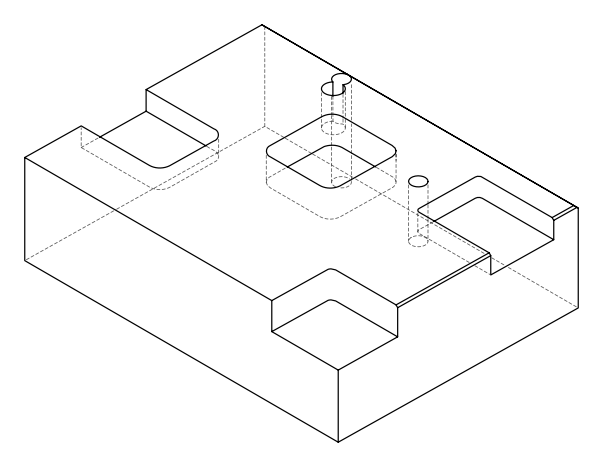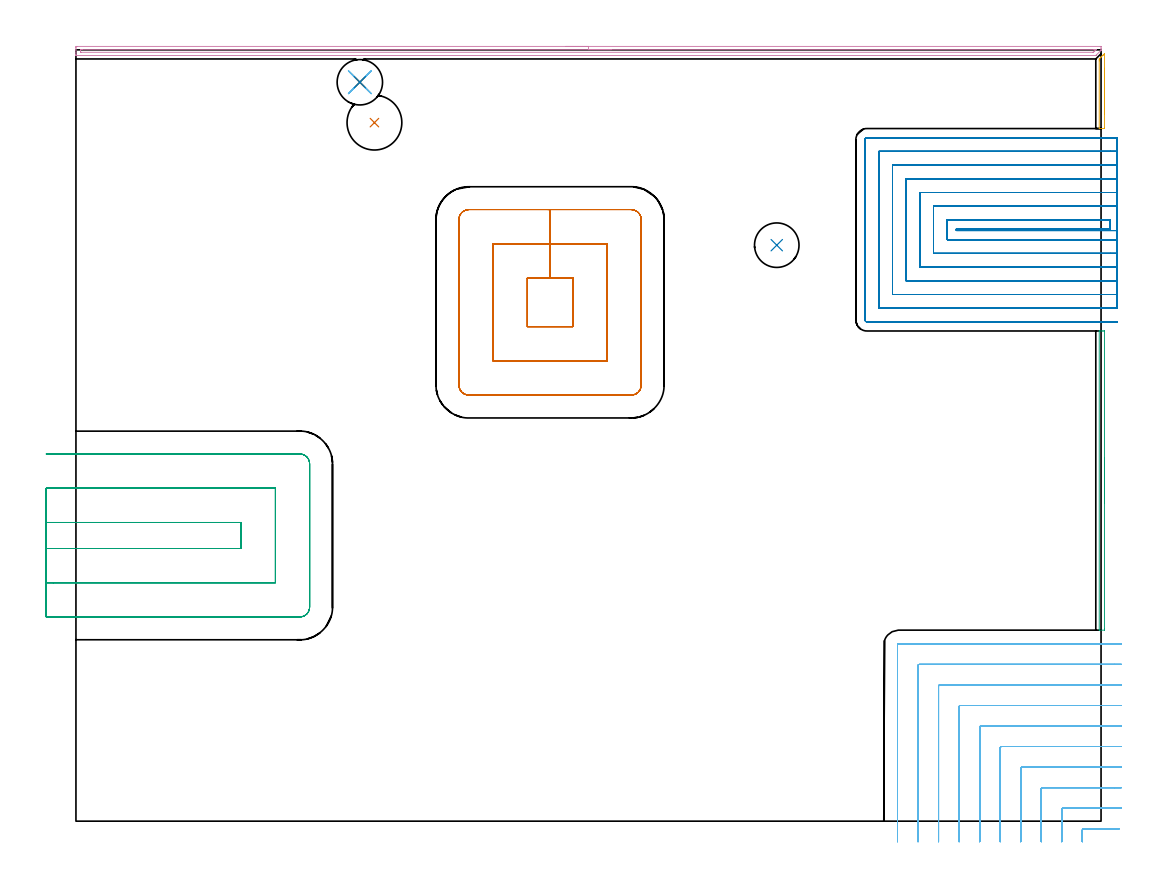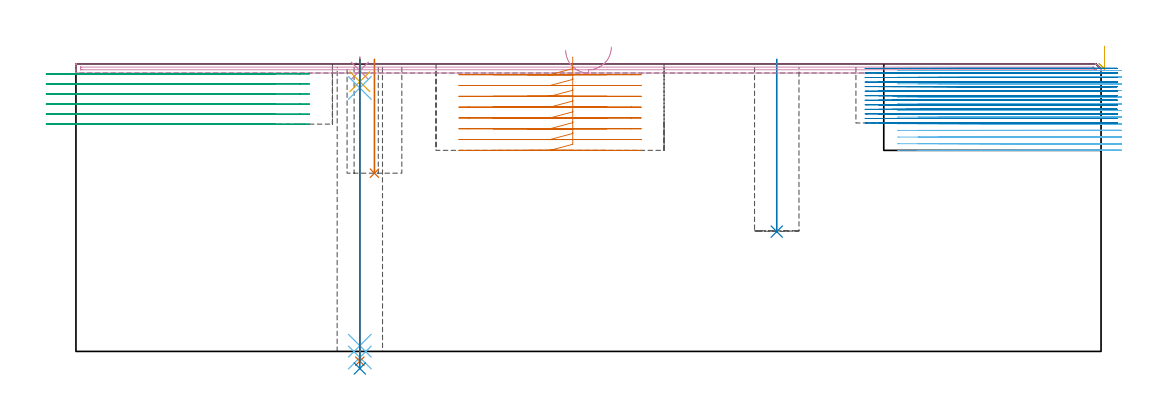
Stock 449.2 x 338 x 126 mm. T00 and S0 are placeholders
(PLAN: 14 operations, 11 tool changes, 123.9 min)
(1 INDEXABLE_INSERT_DRILL_BLIND_HOLE_FROM_SOLID | STEP1POCKET | UGT0302_003 | 0.2 min | 21641 mm3)
(2 INDEXABLE_INSERT_DRILL_BLIND_HOLE_FROM_SOLID_1 | STEP1POCKET_1 | NXT0302_010 | 0.3 min | 21844 mm3)
(3 AREA_MILL | FG_CHAMFER_SURFACE | UGT0205_001 | 1.2 min | 357 mm3)
(4 AREA_MILL_1 | FG_CHAMFER_SURFACE_1 | UGT0205_001 | 7.34 min | 3596 mm3)
(5 AREA_MILL_2 | FG_CHAMFER_SURFACE_2 | UGT0205_001 | 0.41 min | 84 mm3)
(6 MILL_CORNER_NOTCH_RECTANGULAR | CORNER_NOTCH_RECTANGULAR | NXT0201_011 | Follow Part, ap 3, ae 75% | 30.25 min | 301671 mm3)
(7 MILL_RECTANGULAR_POCKET | POCKET_RECTANGULAR_STRAIGHT | UGT0201_094 | Follow Part, ap 5, ae 75% | 11.09 min | 376890 mm3)
(8 MILL_SLOT | SLOT_PARTIAL_RECTANGULAR | NXT0201_009 | Follow Part, ap 2, ae 75% | 60.47 min | 246498 mm3)
(9 MILL_SLOT_1 | SLOT_PARTIAL_RECTANGULAR_1 | UGT0201_094 | Follow Part, ap 5, ae 75% | 10.9 min | 268897 mm3)
(10 SPOT_DRILL | STEP1HOLE | NXT0321_9005460120000 | 0.05 min | 204 mm3)
(11 DRILL_BLIND_HOLE_INTO_CENTER | STEP1HOLE | NXT0301_023 | 0.04 min | 63 mm3)
(12 GUN_DRILL_THROUGH_HOLE | STEP1HOLE | UGT0307_001 | 0.56 min | 2303 mm3)
(13 SPADE_DRILL_TO_ENLARGE_THROUGH_HOLE | STEP1HOLE | UGT0306_003 | 0.53 min | 12850 mm3)
(14 DRILL_TO_ENLARGE_THROUGH_HOLE | STEP1HOLE | UGT0301_265 | 0.54 min | 22551 mm3)
(TOOL UGT0302_003 | Indexable Insert Drill 24mm | D24 PA180 FL50 Z2)
(TOOL NXT0302_010 | Index. Insert Drill 19.5mm [880-D1950L25-05] | D19.5 PA176 FL98 Z2)
(TOOL UGT0205_001 | Chamfer Mill 20 x 3 x 45 deg. | D20 FL50 Z2)
(TOOL NXT0201_011 | ENDMILL 12mm [2P460-1200-NA 1630] | D12 FL38 Z6)
(TOOL UGT0201_094 | End mill 20 mm | D20 FL38 Z4)
(TOOL NXT0201_009 | ENDMILL 8mm [2P460-0800-NA 1630] | D8 FL26 Z6)
(TOOL NXT0321_9005460120000 | NC Spot Drill, 142deg, 12mm, Carbide, Uncoated | D12 PA142 FL30 Z2)
(TOOL NXT0301_023 | Carbide Drill 5.2mm [860.1-0520-016A1-MM 2214] | D5.2 PA140 FL28 Z2)
(TOOL UGT0307_001 | Gun Drill 5 mm | D5 PA130 FL24 Z1)
(TOOL UGT0306_003 | Spade Drill 12.5mm | D12.5 PA132 FL10 Z2)
(TOOL UGT0301_265 | Twist Drill 19.9 mm | D19.9 PA118 FL140 Z2)
(OP 1 INDEXABLE_INSERT_DRILL_BLIND_HOLE_FROM_SOLID)
G17 G21 G94 G90
T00 M6
G54
G17 G0 G90 X130.8 Y306.1 S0 M3
G43 Z136. H0
G94 G81 G98 Z78.1 F250. R128.
G80
M5
M2
(OP 2 INDEXABLE_INSERT_DRILL_BLIND_HOLE_FROM_SOLID_1)
G17 G21 G94 G90
T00 M6
G54
G17 G0 G90 X307.1 Y252.4 S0 M3
G43 Z136. H1
G94 G81 G98 Z52.5 F250. R128.
G80
M5
M2
(OP 3 AREA_MILL)
G17 G21 G94 G90
T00 M6
G54
G17 G0 G90 X450.7 Y159.25 S1061 M3
G43 Z136. H0
Z133.7
G94 G1 Y159.212 Z132.829 F250.
Y159.098 Z131.964
Y158.909 Z131.112
Y158.647 Z130.28
Y158.313 Z129.474
Y157.91 Z128.7
Y157.442 Z127.964
Y156.91 Z127.272
Y156.321 Z126.629
Y155.678 Z126.04
Y154.986 Z125.509
Y154.25 Z125.04
Y153.476 Z124.637
Y152.67 Z124.303
Y151.838 Z124.041
Y150.987 Z123.852
Y150.122 Z123.738
Y149.25 Z123.7
Y84.129
X450.696 Y83.828 Z123.704
X450.691 Y83.703 Z123.705
X450.667 Y83.7 Z123.729
X448.561 Z125.838
X448.493 Y83.701 Z125.9
X448.48 Z125.912
X448.403 Y83.71 Z125.989
X448.4 Y83.828 Z126.
Y214.673
X448.403 Y214.79 Z125.989
X448.479 Y214.797 Z125.914
X448.561 Y214.8 Z125.838
X449.179 Z125.22
X449.921 Z124.478
X450.419 Z123.977
X450.667 Z123.729
X450.691 Y214.797 Z123.706
X450.697 Y214.673 Z123.703
X450.7 Y214.529 Z123.7
Y149.25
Y148.378 Z123.738
Y147.514 Z123.852
Y146.662 Z124.041
Y145.83 Z124.303
Y145.024 Z124.637
Y144.25 Z125.04
Y143.514 Z125.509
Y142.822 Z126.04
Y142.179 Z126.629
Y141.59 Z127.272
Y141.059 Z127.964
Y140.59 Z128.7
Y140.187 Z129.474
Y139.853 Z130.28
Y139.591 Z131.112
Y139.402 Z131.964
Y139.288 Z132.829
Y139.25 Z133.7
G0 Z136.
M5
M2
(OP 4 AREA_MILL_1)
G17 G21 G94 G90
T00 M6
G54
G17 G0 G90 X214.6 Y339.5 S1061 M3
G43 Z136. H0
Z132.
G94 G1 X214.638 Z131.128 F250.
X214.752 Z130.264
X214.941 Z129.412
X215.203 Z128.58
X215.537 Z127.774
X215.94 Z127.
X216.408 Z126.264
X216.94 Z125.572
X217.529 Z124.929
X218.172 Z124.34
X218.864 Z123.808
X219.6 Z123.34
X220.374 Z122.937
X221.18 Z122.603
X222.012 Z122.341
X222.864 Z122.152
X223.728 Z122.038
X224.6 Z122.
X448.883
X449.019 Y339.499 Z122.001
X449.151 Y339.494 Z122.003
X449.195 Y339.491 Z122.005
X449.197 Y339.236 Z122.259
X449.2 Y338.531 Z122.968
Y338.286 Z123.213
X449.198 Y337.849 Z123.641
X449.19 Y337.797 Z123.693
X449.14 Y337.737 Z123.755
X449.059 Y337.657 Z123.839
X449.019 Y337.617 Z123.88
X447.069 Y335.669 Z125.83
X446.938 Y335.539 Z125.956
X446.895 Y335.504 Z125.989
X446.784 Y335.5 Z126.
X0.181
X0.01 Y335.503 Z125.988
X0.003 Y335.605 Z125.887
X0. Y335.714 Z125.785
Y335.927 Z125.572
Y336.632 Z124.863
Y337.852 Z123.644
Y338.368 Z123.126
Y338.978 Z122.517
X0.004 Y339.236 Z122.259
X0.01 Y339.494 Z122.002
X0.359 Y339.498 Z122.
X0.628 Y339.5
X224.6
Y338.086 Z123.414
X446.18
X446.562 Y338.085 Z123.415
X446.783 Y338.083 Z123.417
X446.93 Y338.079 Z123.421
X447.014 Y338.076 Z123.425
X446.948 Y338.003 Z123.497
X446.902 Y337.953 Z123.547
X446.45 Y337.5 Z124.
X446.172 Y337.225 Z124.275
X445.889 Y336.948 Z124.552
X445.848 Y336.921 Z124.579
X445.816 Y336.919 Z124.581
X445.744 Y336.916 Z124.584
X445.598 Y336.915 Z124.585
X2.417
X2.124 Y336.916 Z124.584
X2.047 Y336.919 Z124.581
X2.015 Y336.921 Z124.579
X2.01 Y336.937 Z124.563
X2.003 Y337.033 Z124.467
X2.001 Y337.5 Z124.
X2.002 Y337.902 Z123.598
X2.008 Y338.039 Z123.461
X2.012 Y338.079 Z123.421
X2.04 Y338.081 Z123.419
X2.115 Y338.083 Z123.417
X2.417 Y338.085 Z123.415
X2.707 Y338.086 Z123.414
X224.6
X225.472 Z123.452
X226.336 Z123.566
X227.188 Z123.755
X228.02 Z124.017
X228.826 Z124.351
X229.6 Z124.754
X230.336 Z125.223
X231.028 Z125.754
X231.671 Z126.343
X232.26 Z126.986
X232.792 Z127.678
X233.26 Z128.414
X233.663 Z129.188
X233.997 Z129.994
X234.259 Z130.826
X234.448 Z131.678
X234.562 Z132.543
X234.6 Z133.414
G0 Z136.
M5
M2
(OP 5 AREA_MILL_2)
G17 G21 G94 G90
T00 M6
G54
G17 G0 G90 X450.7 Y329.9 S1061 M3
G43 Z136. H0
Z133.7
G94 G1 Y329.862 Z132.828 F250.
Y329.748 Z131.964
Y329.559 Z131.112
Y329.297 Z130.28
Y328.963 Z129.474
Y328.56 Z128.7
Y328.091 Z127.964
Y327.56 Z127.272
Y326.971 Z126.629
Y326.328 Z126.04
Y325.636 Z125.509
Y324.9 Z125.04
Y324.126 Z124.637
Y323.32 Z124.303
Y322.488 Z124.041
Y321.636 Z123.852
Y320.772 Z123.738
Y319.9 Z123.7
Y303.845
X450.695 Y303.545 Z123.705
X450.692 Y303.501 Z123.706
X448.456 Z125.942
X448.405 Y303.51 Z125.992
X448.4 Y303.545 Z126.
Y333.16
X448.401 Y333.995 Z125.998
X448.403 Y334.001 Z125.996
X448.445 Y334.044 Z125.955
X449.033 Y334.634 Z125.365
X449.115 Y334.717 Z125.281
X449.345 Y334.945 Z125.055
X449.985 Y335.586 Z124.412
X450.172 Y335.772 Z124.228
X450.212 Y335.812 Z124.188
X450.419 Y336.02 Z123.979
X450.688 Y336.289 Z123.709
X450.698 Y336.296 Z123.699
X450.7 Y336.003 Z123.7
Y319.9
Y319.028 Z123.738
Y318.163 Z123.852
Y317.312 Z124.041
Y316.48 Z124.303
Y315.674 Z124.637
Y314.9 Z125.04
Y314.164 Z125.509
Y313.472 Z126.04
Y312.829 Z126.629
Y312.24 Z127.272
Y311.708 Z127.964
Y311.24 Z128.7
Y310.837 Z129.474
Y310.503 Z130.28
Y310.241 Z131.112
Y310.052 Z131.964
Y309.938 Z132.828
Y309.9 Z133.7
G0 Z136.
M5
M2
(OP 6 MILL_CORNER_NOTCH_RECTANGULAR)
G17 G21 G94 G90
T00 M6
G54
G17 G0 G90 X457.211 Y-3.3 S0 M3
G43 Z136. H1
Z123.085
G94 G1 X454.211 F250.
X441.594 F500.
G3 X441. Y-3.894 R0.6
G1 Y-6.
Y-9. F250.
G0 Z136.
X458.2 Y5.7
Z123.085
G1 X455.2
X432.594 F500.
G3 X432. Y5.106 R0.6
G1 Y-6.
Y-9. F250.
G0 Z136.
X458.2 Y14.7
Z123.085
G1 X455.2
X423.595 F500.
G3 X423. Y14.105 R0.6
G1 Y-6.
Y-9. F250.
G0 Z136.
X458.2 Y23.7
Z123.085
G1 X455.2
X414.595 F500.
G3 X414. Y23.105 R0.6
G1 Y-6.
Y-9. F250.
G0 Z136.
X458.2 Y32.7
Z123.085
G1 X455.2
X405.595 F500.
G3 X405. Y32.105 R0.6
G1 Y-6.
Y-9. F250.
G0 Z136.
X458.2 Y41.7
Z123.085
G1 X455.2
X396.596 F500.
G3 X396. Y41.104 R0.6
G1 Y-6.
Y-9. F250.
G0 Z136.
X458.2 Y50.7
Z123.085
G1 X455.2
X387.596 F500.
G3 X387. Y50.104 R0.6
G1 Y-6.
Y-9. F250.
G0 Z136.
X458.2 Y59.7
Z123.085
G1 X455.2
X378.596 F500.
G3 X378. Y59.104 R0.6
G1 Y-6.
Y-9. F250.
G0 Z136.
X458.2 Y68.7
Z123.085
G1 X455.2
X369.596 F500.
G3 X369. Y68.104 R0.6
G1 Y-6.
Y-9. F250.
G0 Z136.
X458.2 Y77.7
Z123.085
G1 X455.2
X360.596 F500.
G3 X360. Y77.104 R0.6
G1 Y-6.
Y-9. F250.
G0 Z136.
X457.211 Y-3.3
Z120.169
G1 X454.211
X441.594 F500.
G3 X441. Y-3.894 R0.6
G1 Y-6.
Y-9. F250.
G0 Z136.
X458.2 Y5.7
Z120.169
G1 X455.2
X432.594 F500.
G3 X432. Y5.106 R0.6
G1 Y-6.
Y-9. F250.
G0 Z136.
X458.2 Y14.7
Z120.169
G1 X455.2
X423.595 F500.
G3 X423. Y14.105 R0.6
G1 Y-6.
Y-9. F250.
G0 Z136.
X458.2 Y23.7
Z120.169
G1 X455.2
X414.595 F500.
G3 X414. Y23.105 R0.6
G1 Y-6.
Y-9. F250.
G0 Z136.
X458.2 Y32.7
Z120.169
G1 X455.2
X405.595 F500.
G3 X405. Y32.105 R0.6
G1 Y-6.
Y-9. F250.
G0 Z136.
X458.2 Y41.7
Z120.169
G1 X455.2
X396.595 F500.
G3 X396. Y41.105 R0.6
G1 Y-6.
Y-9. F250.
G0 Z136.
X458.2 Y50.7
Z120.169
G1 X455.2
X387.596 F500.
G3 X387. Y50.104 R0.6
G1 Y-6.
Y-9. F250.
G0 Z136.
X458.2 Y59.7
Z120.169
G1 X455.2
X378.596 F500.
G3 X378. Y59.104 R0.6
G1 Y-6.
Y-9. F250.
G0 Z136.
X458.2 Y68.7
Z120.169
G1 X455.2
X369.596 F500.
G3 X369. Y68.104 R0.6
G1 Y-6.
Y-9. F250.
G0 Z136.
X458.2 Y77.7
Z120.169
G1 X455.2
X360.596 F500.
G3 X360. Y77.104 R0.6
G1 Y-6.
Y-9. F250.
G0 Z136.
X457.211 Y-3.3
Z117.254
G1 X454.211
X441.594 F500.
G3 X441. Y-3.894 R0.6
G1 Y-6.
Y-9. F250.
G0 Z136.
X458.2 Y5.7
Z117.254
G1 X455.2
X432.594 F500.
G3 X432. Y5.106 R0.6
G1 Y-6.
Y-9. F250.
G0 Z136.
X458.2 Y14.7
Z117.254
G1 X455.2
X423.595 F500.
G3 X423. Y14.105 R0.6
G1 Y-6.
Y-9. F250.
G0 Z136.
X458.2 Y23.7
Z117.254
G1 X455.2
X414.595 F500.
G3 X414. Y23.105 R0.6
G1 Y-6.
Y-9. F250.
G0 Z136.
X458.2 Y32.7
Z117.254
G1 X455.2
X405.595 F500.
G3 X405. Y32.105 R0.6
G1 Y-6.
Y-9. F250.
G0 Z136.
X458.2 Y41.7
Z117.254
G1 X455.2
X396.595 F500.
G3 X396. Y41.105 R0.6
G1 Y-6.
Y-9. F250.
G0 Z136.
X458.2 Y50.7
Z117.254
G1 X455.2
X387.596 F500.
G3 X387. Y50.104 R0.6
G1 Y-6.
Y-9. F250.
G0 Z136.
X458.2 Y59.7
Z117.254
G1 X455.2
X378.596 F500.
G3 X378. Y59.104 R0.6
G1 Y-6.
Y-9. F250.
G0 Z136.
X458.2 Y68.7
Z117.254
G1 X455.2
X369.596 F500.
G3 X369. Y68.104 R0.6
G1 Y-6.
Y-9. F250.
G0 Z136.
X458.2 Y77.7
Z117.254
G1 X455.2
X360.596 F500.
G3 X360. Y77.104 R0.6
G1 Y-6.
Y-9. F250.
G0 Z136.
X457.211 Y-3.3
Z114.338
G1 X454.211
X441.594 F500.
G3 X441. Y-3.894 R0.6
G1 Y-6.
Y-9. F250.
G0 Z136.
X458.2 Y5.7
Z114.338
G1 X455.2
X432.594 F500.
G3 X432. Y5.106 R0.6
G1 Y-6.
Y-9. F250.
G0 Z136.
X458.2 Y14.7
Z114.338
G1 X455.2
X423.595 F500.
G3 X423. Y14.105 R0.6
G1 Y-6.
Y-9. F250.
G0 Z136.
X458.2 Y23.7
Z114.338
G1 X455.2
X414.595 F500.
G3 X414. Y23.105 R0.6
G1 Y-6.
Y-9. F250.
G0 Z136.
X458.2 Y32.7
Z114.338
G1 X455.2
X405.595 F500.
G3 X405. Y32.105 R0.6
G1 Y-6.
Y-9. F250.
G0 Z136.
X458.2 Y41.7
Z114.338
G1 X455.2
X396.595 F500.
G3 X396. Y41.105 R0.6
G1 Y-6.
Y-9. F250.
G0 Z136.
X458.2 Y50.7
Z114.338
G1 X455.2
X387.596 F500.
G3 X387. Y50.104 R0.6
G1 Y-6.
Y-9. F250.
G0 Z136.
X458.2 Y59.7
Z114.338
G1 X455.2
X378.596 F500.
G3 X378. Y59.104 R0.6
G1 Y-6.
Y-9. F250.
G0 Z136.
X458.2 Y68.7
Z114.338
G1 X455.2
X369.596 F500.
G3 X369. Y68.104 R0.6
G1 Y-6.
Y-9. F250.
G0 Z136.
X458.2 Y77.7
Z114.338
G1 X455.2
X360.596 F500.
G3 X360. Y77.104 R0.6
G1 Y-6.
Y-9. F250.
G0 Z136.
X457.211 Y-3.3
Z111.423
G1 X454.211
X441.594 F500.
G3 X441. Y-3.894 R0.6
G1 Y-6.
Y-9. F250.
G0 Z136.
X458.2 Y5.7
Z111.423
G1 X455.2
X432.594 F500.
G3 X432. Y5.106 R0.6
G1 Y-6.
Y-9. F250.
G0 Z136.
X458.2 Y14.7
Z111.423
G1 X455.2
X423.595 F500.
G3 X423. Y14.105 R0.6
G1 Y-6.
Y-9. F250.
G0 Z136.
X458.2 Y23.7
Z111.423
G1 X455.2
X414.595 F500.
G3 X414. Y23.105 R0.6
G1 Y-6.
Y-9. F250.
G0 Z136.
X458.2 Y32.7
Z111.423
G1 X455.2
X405.595 F500.
G3 X405. Y32.105 R0.6
G1 Y-6.
Y-9. F250.
G0 Z136.
X458.2 Y41.7
Z111.423
G1 X455.2
X396.595 F500.
G3 X396. Y41.105 R0.6
G1 Y-6.
Y-9. F250.
G0 Z136.
X458.2 Y50.7
Z111.423
G1 X455.2
X387.596 F500.
G3 X387. Y50.104 R0.6
G1 Y-6.
Y-9. F250.
G0 Z136.
X458.2 Y59.7
Z111.423
G1 X455.2
X378.596 F500.
G3 X378. Y59.104 R0.6
G1 Y-6.
Y-9. F250.
G0 Z136.
X458.2 Y68.7
Z111.423
G1 X455.2
X369.596 F500.
G3 X369. Y68.104 R0.6
G1 Y-6.
Y-9. F250.
G0 Z136.
X458.2 Y77.7
Z111.423
G1 X455.2
X360.596 F500.
G3 X360. Y77.104 R0.6
G1 Y-6.
Y-9. F250.
G0 Z136.
X457.211 Y-3.3
Z108.508
G1 X454.211
X441.594 F500.
G3 X441. Y-3.894 R0.6
G1 Y-6.
Y-9. F250.
G0 Z136.
X458.2 Y5.7
Z108.508
G1 X455.2
X432.594 F500.
G3 X432. Y5.106 R0.6
G1 Y-6.
Y-9. F250.
G0 Z136.
X458.2 Y14.7
Z108.508
G1 X455.2
X423.595 F500.
G3 X423. Y14.105 R0.6
G1 Y-6.
Y-9. F250.
G0 Z136.
X458.2 Y23.7
Z108.508
G1 X455.2
X414.595 F500.
G3 X414. Y23.105 R0.6
G1 Y-6.
Y-9. F250.
G0 Z136.
X458.2 Y32.7
Z108.508
G1 X455.2
X405.595 F500.
G3 X405. Y32.105 R0.6
G1 Y-6.
Y-9. F250.
G0 Z136.
X458.2 Y41.7
Z108.508
G1 X455.2
X396.595 F500.
G3 X396. Y41.105 R0.6
G1 Y-6.
Y-9. F250.
G0 Z136.
X458.2 Y50.7
Z108.508
G1 X455.2
X387.596 F500.
G3 X387. Y50.104 R0.6
G1 Y-6.
Y-9. F250.
G0 Z136.
X458.2 Y59.7
Z108.508
G1 X455.2
X378.596 F500.
G3 X378. Y59.104 R0.6
G1 Y-6.
Y-9. F250.
G0 Z136.
X458.2 Y68.7
Z108.508
G1 X455.2
X369.596 F500.
G3 X369. Y68.104 R0.6
G1 Y-6.
Y-9. F250.
G0 Z136.
X458.2 Y77.7
Z108.508
G1 X455.2
X360.596 F500.
G3 X360. Y77.104 R0.6
G1 Y-6.
Y-9. F250.
G0 Z136.
X457.211 Y-3.3
Z105.592
G1 X454.211
X441.594 F500.
G3 X441. Y-3.894 R0.6
G1 Y-6.
Y-9. F250.
G0 Z136.
X458.2 Y5.7
Z105.592
G1 X455.2
X432.594 F500.
G3 X432. Y5.106 R0.6
G1 Y-6.
Y-9. F250.
G0 Z136.
X458.2 Y14.7
Z105.592
G1 X455.2
X423.595 F500.
G3 X423. Y14.105 R0.6
G1 Y-6.
Y-9. F250.
G0 Z136.
X458.2 Y23.7
Z105.592
G1 X455.2
X414.595 F500.
G3 X414. Y23.105 R0.6
G1 Y-6.
Y-9. F250.
G0 Z136.
X458.2 Y32.7
Z105.592
G1 X455.2
X405.595 F500.
G3 X405. Y32.105 R0.6
G1 Y-6.
Y-9. F250.
G0 Z136.
X458.2 Y41.7
Z105.592
G1 X455.2
X396.595 F500.
G3 X396. Y41.105 R0.6
G1 Y-6.
Y-9. F250.
G0 Z136.
X458.2 Y50.7
Z105.592
G1 X455.2
X387.596 F500.
G3 X387. Y50.104 R0.6
G1 Y-6.
Y-9. F250.
G0 Z136.
X458.2 Y59.7
Z105.592
G1 X455.2
X378.596 F500.
G3 X378. Y59.104 R0.6
G1 Y-6.
Y-9. F250.
G0 Z136.
X458.2 Y68.7
Z105.592
G1 X455.2
X369.596 F500.
G3 X369. Y68.104 R0.6
G1 Y-6.
Y-9. F250.
G0 Z136.
X458.2 Y77.7
Z105.592
G1 X455.2
X360.596 F500.
G3 X360. Y77.104 R0.6
G1 Y-6.
Y-9. F250.
G0 Z136.
X457.211 Y-3.3
Z102.677
G1 X454.211
X441.594 F500.
G3 X441. Y-3.894 R0.6
G1 Y-6.
Y-9. F250.
G0 Z136.
X458.2 Y5.7
Z102.677
G1 X455.2
X432.594 F500.
G3 X432. Y5.106 R0.6
G1 Y-6.
Y-9. F250.
G0 Z136.
X458.2 Y14.7
Z102.677
G1 X455.2
X423.595 F500.
G3 X423. Y14.105 R0.6
G1 Y-6.
Y-9. F250.
G0 Z136.
X458.2 Y23.7
Z102.677
G1 X455.2
X414.595 F500.
G3 X414. Y23.105 R0.6
G1 Y-6.
Y-9. F250.
G0 Z136.
X458.2 Y32.7
Z102.677
G1 X455.2
X405.595 F500.
G3 X405. Y32.105 R0.6
G1 Y-6.
Y-9. F250.
G0 Z136.
X458.2 Y41.7
Z102.677
G1 X455.2
X396.595 F500.
G3 X396. Y41.105 R0.6
G1 Y-6.
Y-9. F250.
G0 Z136.
X458.2 Y50.7
Z102.677
G1 X455.2
X387.596 F500.
G3 X387. Y50.104 R0.6
G1 Y-6.
Y-9. F250.
G0 Z136.
X458.2 Y59.7
Z102.677
G1 X455.2
X378.596 F500.
G3 X378. Y59.104 R0.6
G1 Y-6.
Y-9. F250.
G0 Z136.
X458.2 Y68.7
Z102.677
G1 X455.2
X369.596 F500.
G3 X369. Y68.104 R0.6
G1 Y-6.
Y-9. F250.
G0 Z136.
X458.2 Y77.7
Z102.677
G1 X455.2
X360.596 F500.
G3 X360. Y77.104 R0.6
G1 Y-6.
Y-9. F250.
G0 Z136.
X457.211 Y-3.3
Z99.762
G1 X454.211
X441.594 F500.
G3 X441. Y-3.894 R0.6
G1 Y-6.
Y-9. F250.
G0 Z136.
X458.2 Y5.7
Z99.762
G1 X455.2
X432.594 F500.
G3 X432. Y5.106 R0.6
G1 Y-6.
Y-9. F250.
G0 Z136.
X458.2 Y14.7
Z99.762
G1 X455.2
X423.595 F500.
G3 X423. Y14.105 R0.6
G1 Y-6.
Y-9. F250.
G0 Z136.
X458.2 Y23.7
Z99.762
G1 X455.2
X414.595 F500.
G3 X414. Y23.105 R0.6
G1 Y-6.
Y-9. F250.
G0 Z136.
X458.2 Y32.7
Z99.762
G1 X455.2
X405.595 F500.
G3 X405. Y32.105 R0.6
G1 Y-6.
Y-9. F250.
G0 Z136.
X458.2 Y41.7
Z99.762
G1 X455.2
X396.595 F500.
G3 X396. Y41.105 R0.6
G1 Y-6.
Y-9. F250.
G0 Z136.
X458.2 Y50.7
Z99.762
G1 X455.2
X387.596 F500.
G3 X387. Y50.104 R0.6
G1 Y-6.
Y-9. F250.
G0 Z136.
X458.2 Y59.7
Z99.762
G1 X455.2
X378.596 F500.
G3 X378. Y59.104 R0.6
G1 Y-6.
Y-9. F250.
G0 Z136.
X458.2 Y68.7
Z99.762
G1 X455.2
X369.596 F500.
G3 X369. Y68.104 R0.6
G1 Y-6.
Y-9. F250.
G0 Z136.
X458.2 Y77.7
Z99.762
G1 X455.2
X360.596 F500.
G3 X360. Y77.104 R0.6
G1 Y-6.
Y-9. F250.
G0 Z136.
X457.211 Y-3.3
Z96.846
G1 X454.211
X441.594 F500.
G3 X441. Y-3.894 R0.6
G1 Y-6.
Y-9. F250.
G0 Z136.
X458.2 Y5.7
Z96.846
G1 X455.2
X432.594 F500.
G3 X432. Y5.106 R0.6
G1 Y-6.
Y-9. F250.
G0 Z136.
X458.2 Y14.7
Z96.846
G1 X455.2
X423.595 F500.
G3 X423. Y14.105 R0.6
G1 Y-6.
Y-9. F250.
G0 Z136.
X458.2 Y23.7
Z96.846
G1 X455.2
X414.595 F500.
G3 X414. Y23.105 R0.6
G1 Y-6.
Y-9. F250.
G0 Z136.
X458.2 Y32.7
Z96.846
G1 X455.2
X405.595 F500.
G3 X405. Y32.105 R0.6
G1 Y-6.
Y-9. F250.
G0 Z136.
X458.2 Y41.7
Z96.846
G1 X455.2
X396.595 F500.
G3 X396. Y41.105 R0.6
G1 Y-6.
Y-9. F250.
G0 Z136.
X458.2 Y50.7
Z96.846
G1 X455.2
X387.596 F500.
G3 X387. Y50.104 R0.6
G1 Y-6.
Y-9. F250.
G0 Z136.
X458.2 Y59.7
Z96.846
G1 X455.2
X378.596 F500.
G3 X378. Y59.104 R0.6
G1 Y-6.
Y-9. F250.
G0 Z136.
X458.2 Y68.7
Z96.846
G1 X455.2
X369.596 F500.
G3 X369. Y68.104 R0.6
G1 Y-6.
Y-9. F250.
G0 Z136.
X458.2 Y77.7
Z96.846
G1 X455.2
X360.596 F500.
G3 X360. Y77.104 R0.6
G1 Y-6.
Y-9. F250.
G0 Z136.
X457.211 Y-3.3
Z93.931
G1 X454.211
X441.594 F500.
G3 X441. Y-3.894 R0.6
G1 Y-6.
Y-9. F250.
G0 Z136.
X458.2 Y5.7
Z93.931
G1 X455.2
X432.594 F500.
G3 X432. Y5.106 R0.6
G1 Y-6.
Y-9. F250.
G0 Z136.
X458.2 Y14.7
Z93.931
G1 X455.2
X423.595 F500.
G3 X423. Y14.105 R0.6
G1 Y-6.
Y-9. F250.
G0 Z136.
X458.2 Y23.7
Z93.931
G1 X455.2
X414.595 F500.
G3 X414. Y23.105 R0.6
G1 Y-6.
Y-9. F250.
G0 Z136.
X458.2 Y32.7
Z93.931
G1 X455.2
X405.595 F500.
G3 X405. Y32.105 R0.6
G1 Y-6.
Y-9. F250.
G0 Z136.
X458.2 Y41.7
Z93.931
G1 X455.2
X396.595 F500.
G3 X396. Y41.105 R0.6
G1 Y-6.
Y-9. F250.
G0 Z136.
X458.2 Y50.7
Z93.931
G1 X455.2
X387.596 F500.
G3 X387. Y50.104 R0.6
G1 Y-6.
Y-9. F250.
G0 Z136.
X458.2 Y59.7
Z93.931
G1 X455.2
X378.596 F500.
G3 X378. Y59.104 R0.6
G1 Y-6.
Y-9. F250.
G0 Z136.
X458.2 Y68.7
Z93.931
G1 X455.2
X369.596 F500.
G3 X369. Y68.104 R0.6
G1 Y-6.
Y-9. F250.
G0 Z136.
X458.2 Y77.7
Z93.931
G1 X455.2
X360.596 F500.
G3 X360. Y77.104 R0.6
G1 Y-6.
Y-9. F250.
G0 Z136.
X457.211 Y-3.3
Z91.015
G1 X454.211
X441.594 F500.
G3 X441. Y-3.894 R0.6
G1 Y-6.
Y-9. F250.
G0 Z136.
X458.2 Y5.7
Z91.015
G1 X455.2
X432.594 F500.
G3 X432. Y5.106 R0.6
G1 Y-6.
Y-9. F250.
G0 Z136.
X458.2 Y14.7
Z91.015
G1 X455.2
X423.595 F500.
G3 X423. Y14.105 R0.6
G1 Y-6.
Y-9. F250.
G0 Z136.
X458.2 Y23.7
Z91.015
G1 X455.2
X414.595 F500.
G3 X414. Y23.105 R0.6
G1 Y-6.
Y-9. F250.
G0 Z136.
X458.2 Y32.7
Z91.015
G1 X455.2
X405.595 F500.
G3 X405. Y32.105 R0.6
G1 Y-6.
Y-9. F250.
G0 Z136.
X458.2 Y41.7
Z91.015
G1 X455.2
X396.595 F500.
G3 X396. Y41.105 R0.6
G1 Y-6.
Y-9. F250.
G0 Z136.
X458.2 Y50.7
Z91.015
G1 X455.2
X387.596 F500.
G3 X387. Y50.104 R0.6
G1 Y-6.
Y-9. F250.
G0 Z136.
X458.2 Y59.7
Z91.015
G1 X455.2
X378.596 F500.
G3 X378. Y59.104 R0.6
G1 Y-6.
Y-9. F250.
G0 Z136.
X458.2 Y68.7
Z91.015
G1 X455.2
X369.596 F500.
G3 X369. Y68.104 R0.6
G1 Y-6.
Y-9. F250.
G0 Z136.
X458.2 Y77.7
Z91.015
G1 X455.2
X360.596 F500.
G3 X360. Y77.104 R0.6
G1 Y-6.
Y-9. F250.
G0 Z136.
X457.211 Y-3.3
Z88.1
G1 X454.211
X441.594 F500.
G3 X441. Y-3.894 R0.6
G1 Y-6.
Y-9. F250.
G0 Z136.
X458.2 Y5.7
Z88.1
G1 X455.2
X432.594 F500.
G3 X432. Y5.106 R0.6
G1 Y-6.
Y-9. F250.
G0 Z136.
X458.2 Y14.7
Z88.1
G1 X455.2
X423.595 F500.
G3 X423. Y14.105 R0.6
G1 Y-6.
Y-9. F250.
G0 Z136.
X458.2 Y23.7
Z88.1
G1 X455.2
X414.595 F500.
G3 X414. Y23.105 R0.6
G1 Y-6.
Y-9. F250.
G0 Z136.
X458.2 Y32.7
Z88.1
G1 X455.2
X405.595 F500.
G3 X405. Y32.105 R0.6
G1 Y-6.
Y-9. F250.
G0 Z136.
X458.2 Y41.7
Z88.1
G1 X455.2
X396.595 F500.
G3 X396. Y41.105 R0.6
G1 Y-6.
Y-9. F250.
G0 Z136.
X458.2 Y50.7
Z88.1
G1 X455.2
X387.596 F500.
G3 X387. Y50.104 R0.6
G1 Y-6.
Y-9. F250.
G0 Z136.
X458.2 Y59.7
Z88.1
G1 X455.2
X378.596 F500.
G3 X378. Y59.104 R0.6
G1 Y-6.
Y-9. F250.
G0 Z136.
X458.2 Y68.7
Z88.1
G1 X455.2
X369.596 F500.
G3 X369. Y68.104 R0.6
G1 Y-6.
Y-9. F250.
G0 Z136.
X458.2 Y77.7
Z88.1
G1 X455.2
X360.596 F500.
G3 X360. Y77.104 R0.6
G1 Y-6.
Y-9. F250.
G0 Z136.
M5
M2
(OP 7 MILL_RECTANGULAR_POCKET)
G17 G21 G94 G90
T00 M6
G54
G17 G0 G90 X217.7 Y219.073 S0 M3
G43 Z136. H0
Z129.
G94 G1 Y238. Z123.929 F250.
X207.75 Z121.262
X197.8 F500.
Y216.7
X217.7
Y238.
X207.75
Y253.
X182.8
Y201.7
X232.7
Y253.
X207.75
Y268.
X172.2
G3 X167.8 Y263.6 R4.4
G1 Y191.1
G3 X172.2 Y186.7 R4.4
G1 X243.3
G3 X247.7 Y191.1 R4.4
G1 Y263.6
G3 X243.3 Y268. R4.4
G1 X207.75
X206.75
G0 X217.7 Y219.073 Z124.262
G1 Y238. Z119.191 F250.
X207.75 Z116.525
X197.8 F500.
Y216.7
X217.7
Y238.
X207.75
Y253.
X182.8
Y201.7
X232.7
Y253.
X207.75
Y268.
X172.2
G3 X167.8 Y263.6 R4.4
G1 Y191.1
G3 X172.2 Y186.7 R4.4
G1 X243.3
G3 X247.7 Y191.1 R4.4
G1 Y263.6
G3 X243.3 Y268. R4.4
G1 X207.75
X206.75
G0 X217.7 Y219.073 Z119.525
G1 Y238. Z114.454 F250.
X207.75 Z111.787
X197.8 F500.
Y216.7
X217.7
Y238.
X207.75
Y253.
X182.8
Y201.7
X232.7
Y253.
X207.75
Y268.
X172.2
G3 X167.8 Y263.6 R4.4
G1 Y191.1
G3 X172.2 Y186.7 R4.4
G1 X243.3
G3 X247.7 Y191.1 R4.4
G1 Y263.6
G3 X243.3 Y268. R4.4
G1 X207.75
X206.75
G0 X217.7 Y219.073 Z114.787
G1 Y238. Z109.716 F250.
X207.75 Z107.05
X197.8 F500.
Y216.7
X217.7
Y238.
X207.75
Y253.
X182.8
Y201.7
X232.7
Y253.
X207.75
Y268.
X172.2
G3 X167.8 Y263.6 R4.4
G1 Y191.1
G3 X172.2 Y186.7 R4.4
G1 X243.3
G3 X247.7 Y191.1 R4.4
G1 Y263.6
G3 X243.3 Y268. R4.4
G1 X207.75
X206.75
G0 X217.7 Y219.073 Z110.05
G1 Y238. Z104.979 F250.
X207.75 Z102.312
X197.8 F500.
Y216.7
X217.7
Y238.
X207.75
Y253.
X182.8
Y201.7
X232.7
Y253.
X207.75
Y268.
X172.2
G3 X167.8 Y263.6 R4.4
G1 Y191.1
G3 X172.2 Y186.7 R4.4
G1 X243.3
G3 X247.7 Y191.1 R4.4
G1 Y263.6
G3 X243.3 Y268. R4.4
G1 X207.75
X206.75
G0 X217.7 Y219.073 Z105.312
G1 Y238. Z100.241 F250.
X207.75 Z97.575
X197.8 F500.
Y216.7
X217.7
Y238.
X207.75
Y253.
X182.8
Y201.7
X232.7
Y253.
X207.75
Y268.
X172.2
G3 X167.8 Y263.6 R4.4
G1 Y191.1
G3 X172.2 Y186.7 R4.4
G1 X243.3
G3 X247.7 Y191.1 R4.4
G1 Y263.6
G3 X243.3 Y268. R4.4
G1 X207.75
X206.75
G0 X217.7 Y219.073 Z100.575
G1 Y238. Z95.504 F250.
X207.75 Z92.837
X197.8 F500.
Y216.7
X217.7
Y238.
X207.75
Y253.
X182.8
Y201.7
X232.7
Y253.
X207.75
Y268.
X172.2
G3 X167.8 Y263.6 R4.4
G1 Y191.1
G3 X172.2 Y186.7 R4.4
G1 X243.3
G3 X247.7 Y191.1 R4.4
G1 Y263.6
G3 X243.3 Y268. R4.4
G1 X207.75
X206.75
G0 X217.7 Y219.073 Z95.837
G1 Y238. Z90.766 F250.
X207.75 Z88.1
X197.8 F500.
Y216.7
X217.7
Y238.
X207.75
Y253.
X182.8
Y201.7
X232.7
Y253.
X207.75
Y268.
X172.2
G3 X167.8 Y263.6 R4.4
G1 Y191.1
G3 X172.2 Y186.7 R4.4
G1 X243.3
G3 X247.7 Y191.1 R4.4
G1 Y263.6
G3 X243.3 Y268. R4.4
G1 X207.75
X206.75
G0 Z136.
M5
M2
(OP 8 MILL_SLOT)
G17 G21 G94 G90
T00 M6
G54
G17 G0 G90 X456.2 Y258.8 S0 M3
G43 Z136. H1
Z124.008
G94 G1 X453.2 F250.
X385.8 F500.
Y259.5
X453.2
Y263.5
X381.8
Y254.8
X453.2
X456.2 F250.
Y269.5
X453.2
X375.8 F500.
Y248.8
X453.2
X456.2 F250.
Y275.5
X453.2
X369.8 F500.
Y242.8
X453.2
X456.2 F250.
Y281.5
X453.2
X363.8 F500.
Y236.8
X453.2
X456.2 F250.
Y287.5
X453.2
X357.8 F500.
Y230.8
X453.2
X456.2 F250.
Y293.5
X453.2
X351.8 F500.
Y224.8
X453.2
X456.2 F250.
Y299.5
X453.2
X346.6 F500.
G3 X345.8 Y298.7 R0.8
G1 Y219.6
G3 X346.6 Y218.8 R0.8
G1 X453.2
X456.2 F250.
G0 Y258.8 Z122.015
G1 X453.2
X385.8 F500.
Y259.5
X453.2
Y263.5
X381.8
Y254.8
X453.2
X456.2 F250.
Y269.5
X453.2
X375.8 F500.
Y248.8
X453.2
X456.2 F250.
Y275.5
X453.2
X369.8 F500.
Y242.8
X453.2
X456.2 F250.
Y281.5
X453.2
X363.8 F500.
Y236.8
X453.2
X456.2 F250.
Y287.5
X453.2
X357.8 F500.
Y230.8
X453.2
X456.2 F250.
Y293.5
X453.2
X351.8 F500.
Y224.8
X453.2
X456.2 F250.
Y299.5
X453.2
X346.6 F500.
G3 X345.8 Y298.7 R0.8
G1 Y219.6
G3 X346.6 Y218.8 R0.8
G1 X453.2
X456.2 F250.
G0 Y258.8 Z120.023
G1 X453.2
X385.8 F500.
Y259.5
X453.2
Y263.5
X381.8
Y254.8
X453.2
X456.2 F250.
Y269.5
X453.2
X375.8 F500.
Y248.8
X453.2
X456.2 F250.
Y275.5
X453.2
X369.8 F500.
Y242.8
X453.2
X456.2 F250.
Y281.5
X453.2
X363.8 F500.
Y236.8
X453.2
X456.2 F250.
Y287.5
X453.2
X357.8 F500.
Y230.8
X453.2
X456.2 F250.
Y293.5
X453.2
X351.8 F500.
Y224.8
X453.2
X456.2 F250.
Y299.5
X453.2
X346.6 F500.
G3 X345.8 Y298.7 R0.8
G1 Y219.6
G3 X346.6 Y218.8 R0.8
G1 X453.2
X456.2 F250.
G0 Y258.8 Z118.031
G1 X453.2
X385.8 F500.
Y259.5
X453.2
Y263.5
X381.8
Y254.8
X453.2
X456.2 F250.
Y269.5
X453.2
X375.8 F500.
Y248.8
X453.2
X456.2 F250.
Y275.5
X453.2
X369.8 F500.
Y242.8
X453.2
X456.2 F250.
Y281.5
X453.2
X363.8 F500.
Y236.8
X453.2
X456.2 F250.
Y287.5
X453.2
X357.8 F500.
Y230.8
X453.2
X456.2 F250.
Y293.5
X453.2
X351.8 F500.
Y224.8
X453.2
X456.2 F250.
Y299.5
X453.2
X346.6 F500.
G3 X345.8 Y298.7 R0.8
G1 Y219.6
G3 X346.6 Y218.8 R0.8
G1 X453.2
X456.2 F250.
G0 Y258.8 Z116.038
G1 X453.2
X385.8 F500.
Y259.5
X453.2
Y263.5
X381.8
Y254.8
X453.2
X456.2 F250.
Y269.5
X453.2
X375.8 F500.
Y248.8
X453.2
X456.2 F250.
Y275.5
X453.2
X369.8 F500.
Y242.8
X453.2
X456.2 F250.
Y281.5
X453.2
X363.8 F500.
Y236.8
X453.2
X456.2 F250.
Y287.5
X453.2
X357.8 F500.
Y230.8
X453.2
X456.2 F250.
Y293.5
X453.2
X351.8 F500.
Y224.8
X453.2
X456.2 F250.
Y299.5
X453.2
X346.6 F500.
G3 X345.8 Y298.7 R0.8
G1 Y219.6
G3 X346.6 Y218.8 R0.8
G1 X453.2
X456.2 F250.
G0 Y258.8 Z114.046
G1 X453.2
X385.8 F500.
Y259.5
X453.2
Y263.5
X381.8
Y254.8
X453.2
X456.2 F250.
Y269.5
X453.2
X375.8 F500.
Y248.8
X453.2
X456.2 F250.
Y275.5
X453.2
X369.8 F500.
Y242.8
X453.2
X456.2 F250.
Y281.5
X453.2
X363.8 F500.
Y236.8
X453.2
X456.2 F250.
Y287.5
X453.2
X357.8 F500.
Y230.8
X453.2
X456.2 F250.
Y293.5
X453.2
X351.8 F500.
Y224.8
X453.2
X456.2 F250.
Y299.5
X453.2
X346.6 F500.
G3 X345.8 Y298.7 R0.8
G1 Y219.6
G3 X346.6 Y218.8 R0.8
G1 X453.2
X456.2 F250.
G0 Y258.8 Z112.054
G1 X453.2
X385.8 F500.
Y259.5
X453.2
Y263.5
X381.8
Y254.8
X453.2
X456.2 F250.
Y269.5
X453.2
X375.8 F500.
Y248.8
X453.2
X456.2 F250.
Y275.5
X453.2
X369.8 F500.
Y242.8
X453.2
X456.2 F250.
Y281.5
X453.2
X363.8 F500.
Y236.8
X453.2
X456.2 F250.
Y287.5
X453.2
X357.8 F500.
Y230.8
X453.2
X456.2 F250.
Y293.5
X453.2
X351.8 F500.
Y224.8
X453.2
X456.2 F250.
Y299.5
X453.2
X346.6 F500.
G3 X345.8 Y298.7 R0.8
G1 Y219.6
G3 X346.6 Y218.8 R0.8
G1 X453.2
X456.2 F250.
G0 Y258.8 Z110.062
G1 X453.2
X385.8 F500.
Y259.5
X453.2
Y263.5
X381.8
Y254.8
X453.2
X456.2 F250.
Y269.5
X453.2
X375.8 F500.
Y248.8
X453.2
X456.2 F250.
Y275.5
X453.2
X369.8 F500.
Y242.8
X453.2
X456.2 F250.
Y281.5
X453.2
X363.8 F500.
Y236.8
X453.2
X456.2 F250.
Y287.5
X453.2
X357.8 F500.
Y230.8
X453.2
X456.2 F250.
Y293.5
X453.2
X351.8 F500.
Y224.8
X453.2
X456.2 F250.
Y299.5
X453.2
X346.6 F500.
G3 X345.8 Y298.7 R0.8
G1 Y219.6
G3 X346.6 Y218.8 R0.8
G1 X453.2
X456.2 F250.
G0 Y258.8 Z108.069
G1 X453.2
X385.8 F500.
Y259.5
X453.2
Y263.5
X381.8
Y254.8
X453.2
X456.2 F250.
Y269.5
X453.2
X375.8 F500.
Y248.8
X453.2
X456.2 F250.
Y275.5
X453.2
X369.8 F500.
Y242.8
X453.2
X456.2 F250.
Y281.5
X453.2
X363.8 F500.
Y236.8
X453.2
X456.2 F250.
Y287.5
X453.2
X357.8 F500.
Y230.8
X453.2
X456.2 F250.
Y293.5
X453.2
X351.8 F500.
Y224.8
X453.2
X456.2 F250.
Y299.5
X453.2
X346.6 F500.
G3 X345.8 Y298.7 R0.8
G1 Y219.6
G3 X346.6 Y218.8 R0.8
G1 X453.2
X456.2 F250.
G0 Y258.8 Z106.077
G1 X453.2
X385.8 F500.
Y259.5
X453.2
Y263.5
X381.8
Y254.8
X453.2
X456.2 F250.
Y269.5
X453.2
X375.8 F500.
Y248.8
X453.2
X456.2 F250.
Y275.5
X453.2
X369.8 F500.
Y242.8
X453.2
X456.2 F250.
Y281.5
X453.2
X363.8 F500.
Y236.8
X453.2
X456.2 F250.
Y287.5
X453.2
X357.8 F500.
Y230.8
X453.2
X456.2 F250.
Y293.5
X453.2
X351.8 F500.
Y224.8
X453.2
X456.2 F250.
Y299.5
X453.2
X346.6 F500.
G3 X345.8 Y298.7 R0.8
G1 Y219.6
G3 X346.6 Y218.8 R0.8
G1 X453.2
X456.2 F250.
G0 Y258.8 Z104.085
G1 X453.2
X385.8 F500.
Y259.5
X453.2
Y263.5
X381.8
Y254.8
X453.2
X456.2 F250.
Y269.5
X453.2
X375.8 F500.
Y248.8
X453.2
X456.2 F250.
Y275.5
X453.2
X369.8 F500.
Y242.8
X453.2
X456.2 F250.
Y281.5
X453.2
X363.8 F500.
Y236.8
X453.2
X456.2 F250.
Y287.5
X453.2
X357.8 F500.
Y230.8
X453.2
X456.2 F250.
Y293.5
X453.2
X351.8 F500.
Y224.8
X453.2
X456.2 F250.
Y299.5
X453.2
X346.6 F500.
G3 X345.8 Y298.7 R0.8
G1 Y219.6
G3 X346.6 Y218.8 R0.8
G1 X453.2
X456.2 F250.
G0 Y258.8 Z102.092
G1 X453.2
X385.8 F500.
Y259.5
X453.2
Y263.5
X381.8
Y254.8
X453.2
X456.2 F250.
Y269.5
X453.2
X375.8 F500.
Y248.8
X453.2
X456.2 F250.
Y275.5
X453.2
X369.8 F500.
Y242.8
X453.2
X456.2 F250.
Y281.5
X453.2
X363.8 F500.
Y236.8
X453.2
X456.2 F250.
Y287.5
X453.2
X357.8 F500.
Y230.8
X453.2
X456.2 F250.
Y293.5
X453.2
X351.8 F500.
Y224.8
X453.2
X456.2 F250.
Y299.5
X453.2
X346.6 F500.
G3 X345.8 Y298.7 R0.8
G1 Y219.6
G3 X346.6 Y218.8 R0.8
G1 X453.2
X456.2 F250.
G0 Y258.8 Z100.1
G1 X453.2
X385.8 F500.
Y259.5
X453.2
Y263.5
X381.8
Y254.8
X453.2
X456.2 F250.
Y269.5
X453.2
X375.8 F500.
Y248.8
X453.2
X456.2 F250.
Y275.5
X453.2
X369.8 F500.
Y242.8
X453.2
X456.2 F250.
Y281.5
X453.2
X363.8 F500.
Y236.8
X453.2
X456.2 F250.
Y287.5
X453.2
X357.8 F500.
Y230.8
X453.2
X456.2 F250.
Y293.5
X453.2
X351.8 F500.
Y224.8
X453.2
X456.2 F250.
Y299.5
X453.2
X346.6 F500.
G3 X345.8 Y298.7 R0.8
G1 Y219.6
G3 X346.6 Y218.8 R0.8
G1 X453.2
X456.2 F250.
G0 Z136.
M5
M2
(OP 9 MILL_SLOT_1)
G17 G21 G94 G90
T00 M6
G54
G17 G0 G90 X-13. Y119.5 S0 M3
G43 Z136. H0
Z121.6
G94 G1 X-10. F250.
X72.4 F500.
Y130.9
X-10.
X-13. F250.
Y104.5
X-10.
X87.4 F500.
Y145.9
X-10.
X-13. F250.
Y89.5
X-10.
X98.1 F500.
G3 X102.4 Y93.8 R4.3
G1 Y156.6
G3 X98.1 Y160.9 R4.3
G1 X-10.
X-13. F250.
G0 Y119.5 Z117.2
G1 X-10.
X72.4 F500.
Y130.9
X-10.
X-13. F250.
Y104.5
X-10.
X87.4 F500.
Y145.9
X-10.
X-13. F250.
Y89.5
X-10.
X98.1 F500.
G3 X102.4 Y93.8 R4.3
G1 Y156.6
G3 X98.1 Y160.9 R4.3
G1 X-10.
X-13. F250.
G0 Y119.5 Z112.8
G1 X-10.
X72.4 F500.
Y130.9
X-10.
X-13. F250.
Y104.5
X-10.
X87.4 F500.
Y145.9
X-10.
X-13. F250.
Y89.5
X-10.
X98.1 F500.
G3 X102.4 Y93.8 R4.3
G1 Y156.6
G3 X98.1 Y160.9 R4.3
G1 X-10.
X-13. F250.
G0 Y119.5 Z108.4
G1 X-10.
X72.4 F500.
Y130.9
X-10.
X-13. F250.
Y104.5
X-10.
X87.4 F500.
Y145.9
X-10.
X-13. F250.
Y89.5
X-10.
X98.1 F500.
G3 X102.4 Y93.8 R4.3
G1 Y156.6
G3 X98.1 Y160.9 R4.3
G1 X-10.
X-13. F250.
G0 Y119.5 Z104.
G1 X-10.
X72.4 F500.
Y130.9
X-10.
X-13. F250.
Y104.5
X-10.
X87.4 F500.
Y145.9
X-10.
X-13. F250.
Y89.5
X-10.
X98.1 F500.
G3 X102.4 Y93.8 R4.3
G1 Y156.6
G3 X98.1 Y160.9 R4.3
G1 X-10.
X-13. F250.
G0 Y119.5 Z99.6
G1 X-10.
X72.4 F500.
Y130.9
X-10.
X-13. F250.
Y104.5
X-10.
X87.4 F500.
Y145.9
X-10.
X-13. F250.
Y89.5
X-10.
X98.1 F500.
G3 X102.4 Y93.8 R4.3
G1 Y156.6
G3 X98.1 Y160.9 R4.3
G1 X-10.
X-13. F250.
G0 Z136.
M5
M2
(OP 10 SPOT_DRILL)
G17 G21 G94 G90
T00 M6
G54
G17 G0 G90 X124.4 Y323.8 S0 M3
G43 Z136. H0
G94 G81 G98 Z123. F250. R129.
G80
M5
M2
(OP 11 DRILL_BLIND_HOLE_INTO_CENTER)
G17 G21 G94 G90
T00 M6
G54
G17 G0 G90 X124.4 Y323.8 S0 M3
G43 Z136. H1
G94 G81 G98 Z118.2 F250. R128.
G80
M5
M2
(OP 12 GUN_DRILL_THROUGH_HOLE)
G17 G21 G94 G90
T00 M6
G54
G17 G0 G90 X124.4 Y323.8 M8
G43 Z136. H0
Z123.886
S716 M3
G94 G1 Z115.444 F125. M26
G4 X.084
Z2.5 F250.
G4 X.084
Z-2.666 F125.
G4 X.084
M5
M9
G0 Z123.886
Z136.
M2
(OP 13 SPADE_DRILL_TO_ENLARGE_THROUGH_HOLE)
G17 G21 G94 G90
T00 M6
G54
G17 G0 G90 X124.4 Y323.8 S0 M3
G43 Z136. H0
G94 G73 G98 Z-4.283 F250. Q11.844 R128.
G80
M5
M2
(OP 14 DRILL_TO_ENLARGE_THROUGH_HOLE)
G17 G21 G94 G90
T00 M6
G54
G17 G0 G90 X124.4 Y323.8 S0 M3
G43 Z136. H0
G94 G73 G98 Z-7.479 F250. Q19.068 R128.
G80
M5
M2
